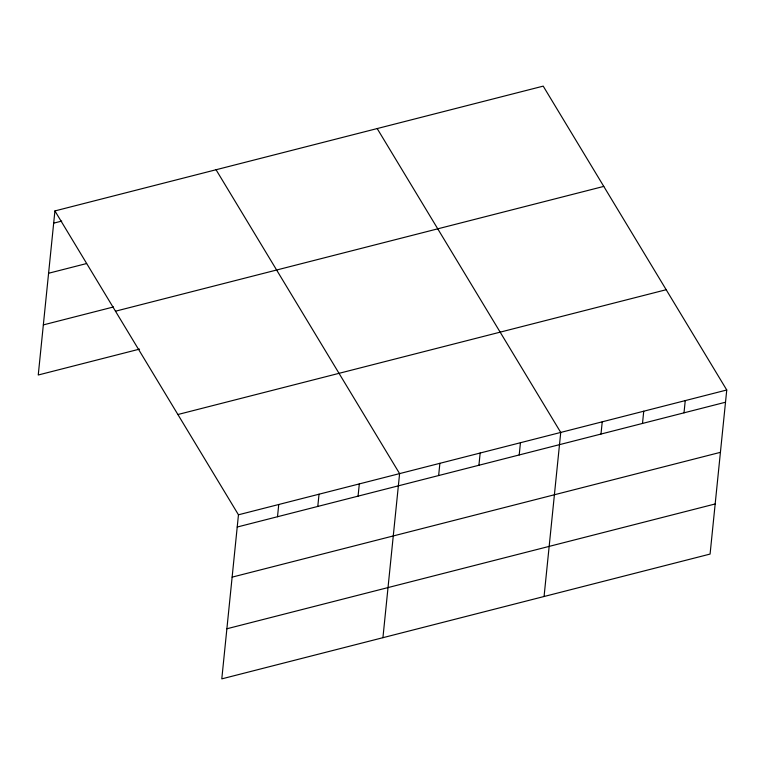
<?xml version="1.0" encoding="UTF-8"?>
<svg xmlns="http://www.w3.org/2000/svg" width="765" height="765" viewBox="0 0 765 765"><rect width="100%" height="100%" fill="white"/><g stroke="black" fill="none" stroke-linecap="round" stroke-linejoin="round"><path stroke-width="1.15" d="M54.917 210.93L238.46 514.797L221.793 678.871L710.083 554.07L726.75 389.997L543.207 86.129L54.917 210.93L38.25 375.003L139.536 349.117M277.504 516.729L278.747 504.498M317.791 506.43L319.024 494.209M358.068 496.141L359.311 483.91M382.93 637.685L399.598 473.611L216.055 169.744M438.641 475.543L439.885 463.322M478.919 465.254L480.162 453.023M519.206 454.955L520.449 442.725M544.068 596.509L560.735 432.435L377.183 128.558M600.994 434.051L602.237 421.821M642.495 423.447L643.738 411.216M684.006 412.832L685.249 400.611M53.674 223.151L61.736 221.095M48.587 273.258L86.569 263.552M43.337 324.896L113.545 306.947M115.486 311.202L603.776 186.402M177.891 414.515L666.181 289.725M238.46 514.797L726.75 389.997M237.217 527.028L725.507 402.227M232.13 577.135L720.42 452.335M226.889 628.763L715.17 503.963"/></g></svg>
